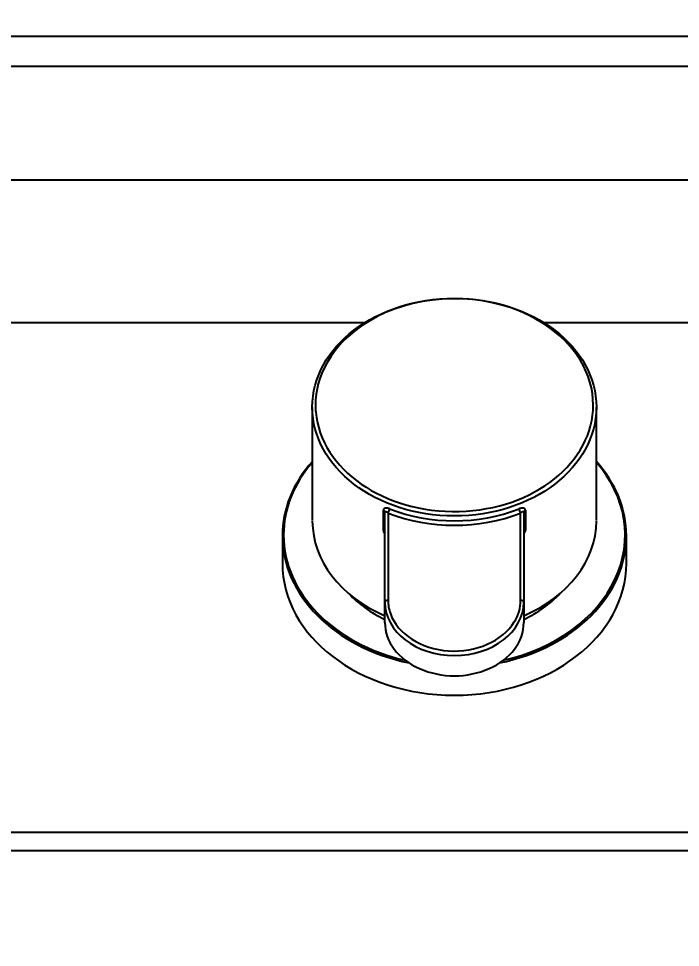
# Model space of a CAD drawing. Header units: millimetres. Extents: x 6110 to 6704, y -2661 to -1821.
# Drawn here: x 6290.94 to 6317.15, y -2394.21 to -2357.44 of the extents above; entities that cross this region are included whole.
import ezdxf

# ---------------------------------------------------------------- set-up
doc = ezdxf.new("R2010")
doc.units = ezdxf.units.MM
doc.header["$LTSCALE"] = 0.1
doc.linetypes.add('HIDDEN2', pattern=[4.7625, 3.175, -1.5875])
doc.layers.add('1', color=4, linetype='HIDDEN2', lineweight=13)
doc.layers.add('DIM', color=3, linetype='Continuous', lineweight=9)
doc.styles.get("Standard").update_dxf_attribs({"font": 'arial.ttf'})
doc.dimstyles.new('ISO-25', dxfattribs={"dimtxt": 2.5, "dimasz": 2.5, "dimexe": 1.25, "dimexo": 0.625, "dimtad": 1, "dimlfac": 5, "dimtxsty": 'Standard', "dimcen": 2.5, "dimadec": 0, "dimazin": 0, "dimtfac": 1, "dimtmove": 0, "dimatfit": 3, "dimfxl": 0, "dimarcsym": 0})

# ---------------------------------------------------------------- blocks, each defined once
blk = doc.blocks.new('*D85')
at = {"layer": 'Defpoints', "color": 0}
for p in [(6324.46, -2027.378), (6392.692, -2027.378), (6311.704, -2532.542)]:
    blk.add_point(p, dxfattribs=at)
at = {"layer": 'DIM', "color": 0, "lineweight": -2}
for p, q in [((6325.085, -2027.378), (6393.942, -2027.378)), ((6392.692, -2527.542), (6392.692, -2032.378)), ((6312.329, -2532.542), (6393.942, -2532.542))]:
    blk.add_line(p, q, dxfattribs=at)
at = {"layer": 'DIM', "color": 0}
for points in [[(6391.858, -2032.378), (6393.525, -2032.378), (6392.692, -2027.378)], [(6391.858, -2527.542), (6393.525, -2527.542), (6392.692, -2532.542)]]:
    blk.add_solid(points, dxfattribs=at)
at = {"layer": 'DIM', "color": 0, "insert": (6389.062, -2279.96), "char_height": 5, "attachment_point": 5, "rotation": 90}
blk.add_mtext('2020,7', dxfattribs=at)

msp = doc.modelspace()

# ---------------------------------------------------------------- hatches: boundary and pattern name
at = {"layer": 'DIM'}
h = msp.add_hatch(dxfattribs=at)
h.set_pattern_fill('ANSI31', color=2)
edge = h.paths.add_edge_path()
edge.add_line((6619.617, -2595.98), (6619.617, -1962.206))
edge.add_line((6634.617, -1966.11), (6619.617, -1966.11))
edge.add_line((6634.617, -2610.98), (6634.617, -1966.11))
edge.add_line((6634.617, -2610.98), (6184.457, -2610.98))
edge.add_line((6619.617, -2595.98), (6184.457, -2595.98))
edge.add_line((6184.457, -2610.98), (6184.457, -2595.98))

# ---------------------------------------------------------------- linework, layer by layer
at = {"layer": '1', "color": 7, "linetype": 'Continuous', "lineweight": -3}
for p, q in [((6244.713, -2358.138), (6321.552, -2358.138)), ((6321.552, -2359.329), (6244.713, -2359.329)), ((6247.194, -2363.824), (6319.071, -2363.824)), ((6304.64, -2369.482), (6288.039, -2369.482)), ((6319.071, -2369.482), (6311.755, -2369.482)), ((6302.573, -2372.82), (6302.573, -2377.315)), ((6313.823, -2377.315), (6313.823, -2372.82)), ((6305.386, -2377.708), (6305.386, -2376.905)), ((6305.448, -2380.546), (6305.448, -2376.988)), ((6305.573, -2377.012), (6305.573, -2380.466)), ((6310.823, -2380.466), (6310.823, -2377.012)), ((6310.948, -2376.988), (6310.948, -2380.546)), ((6311.011, -2376.905), (6311.011, -2377.708)), ((6301.386, -2377.914), (6301.386, -2379.007)), ((6305.448, -2377.79), (6305.448, -2377.792)), ((6315.011, -2379.007), (6315.011, -2377.914)), ((6305.448, -2381.35), (6305.448, -2380.546)), ((6310.948, -2380.546), (6310.948, -2381.35)), ((6244.163, -2389.649), (6322.102, -2389.649)), ((6322.102, -2390.387), (6244.163, -2390.387))]:
    msp.add_line(p, q, dxfattribs=at)
msp.add_ellipse((6308.198, -2372.82), major_axis=(5.625, 0), ratio=0.766044, dxfattribs=at)
for centre, major_axis, ratio, start_param, end_param in [((6308.198, -2372.739), (-5.5, 0), 0.766044, 3.573562, 5.878018), ((6308.198, -2372.739), (-5.5, 0), 0.766044, 5.878018, 6.283185), ((6308.198, -2372.739), (-5.5, 0), 0.766044, 3.14444, 3.573562), ((6308.198, -2372.739), (-5.5, 0), 0.766044, 0, 0.065777), ((6308.198, -2372.739), (-5.5, 0), 0.766044, 0.065777, 3.14444), ((6308.198, -2377.914), (6.812, 0), 0.766044, 2.542137, 3.141593), ((6308.198, -2377.914), (6.812, 0), 0.766044, 0, 0.599357), ((6308.198, -2377.882), (-6.762, 0), 0.766044, 5.694628, 6.283185), ((6308.198, -2377.882), (-6.762, 0), 0.766044, 1.861394, 3.730052), ((6305.323, -2376.988), (0.125, 0), 0.766044, 0, 1.047198), ((6305.573, -2376.931), (-0.046, -0.116), 0.293447, 0.929502, 2.500299), ((6308.198, -2373.093), (5.75, 0), 0.766044, 4.238307, 5.186471), ((6308.198, -2373.013), (-5.625, 0), 0.766044, 1.096714, 2.044878), ((6310.823, -2376.931), (0.046, -0.116), 0.293447, 3.782887, 5.353683), ((6311.073, -2376.988), (0.125, 0), 0.766044, 2.094395, 3.141593), ((6308.198, -2377.319), (-5.625, 0), 0.766044, 0.003803, 1.060006), ((6308.198, -2377.319), (-5.625, 0), 0.766044, 2.081587, 3.137789), ((6308.198, -2377.914), (6.812, 0), 0.766044, 3.141593, 4.446532), ((6308.198, -2377.882), (-6.762, 0), 0.766044, 0, 1.280297), ((6305.323, -2377.791), (0.125, 0), 0.766044, 0, 1.047198), ((6308.198, -2377.914), (6.812, 0), 0.766044, 4.978344, 6.283185), ((6311.073, -2377.791), (0.125, 0), 0.766044, 2.094395, 3.141593), ((6308.198, -2379.007), (6.812, 0), 0.766044, 3.141593, 6.283185), ((6308.198, -2377.882), (-5.162, 0), 0.766044, 0.627337, 1.008942), ((6305.573, -2380.546), (0.125, 0), 0.642788, 1.570796, 3.141593), ((6308.198, -2380.466), (-2.625, 0), 0.766044, 0, 0.265612), ((6308.198, -2380.466), (-2.625, 0), 0.766044, 2.69961, 3.141593), ((6310.823, -2380.546), (-0.125, 0), 0.642788, 3.141593, 4.712389), ((6308.198, -2377.882), (-5.162, 0), 0.766044, 2.132651, 2.514256), ((6308.198, -2380.546), (2.75, 0), 0.766044, 3.141593, 6.283185), ((6308.198, -2380.466), (-2.625, 0), 0.766044, 0.265612, 2.69961), ((6308.198, -2381.35), (-2.75, 0), 0.766044, 0, 3.141593)]:
    msp.add_ellipse(centre, major_axis=major_axis, ratio=ratio, start_param=start_param, end_param=end_param, dxfattribs=at)
for points, knots in [([(6305.63, -2376.846), (6305.615, -2376.84), (6305.6, -2376.835), (6305.577, -2376.829), (6305.57, -2376.827), (6305.559, -2376.825), (6305.555, -2376.824), (6305.548, -2376.823), (6305.544, -2376.822), (6305.526, -2376.819), (6305.512, -2376.818), (6305.492, -2376.818), (6305.486, -2376.818), (6305.477, -2376.819), (6305.474, -2376.82), (6305.468, -2376.82), (6305.465, -2376.821), (6305.45, -2376.824), (6305.44, -2376.827), (6305.428, -2376.833), (6305.426, -2376.834), (6305.421, -2376.837), (6305.415, -2376.841), (6305.406, -2376.849), (6305.4, -2376.857), (6305.396, -2376.863), (6305.395, -2376.865), (6305.393, -2376.87), (6305.392, -2376.872), (6305.388, -2376.883), (6305.386, -2376.894), (6305.386, -2376.905)], [0, 0, 0, 0, 0.125, 0.125, 0.1875, 0.1875, 0.21875, 0.21875, 0.25, 0.25, 0.375, 0.375, 0.4375, 0.4375, 0.46875, 0.46875, 0.5, 0.5, 0.625, 0.625, 0.65625, 0.65625, 0.6875, 0.75, 0.8125, 0.8125, 0.84375, 0.84375, 0.875, 0.875, 1, 1, 1, 1]), ([(6311.011, -2376.905), (6311.011, -2376.902), (6311.011, -2376.899), (6311.01, -2376.894), (6311.01, -2376.891), (6311.009, -2376.884), (6311.007, -2376.879), (6311.002, -2376.865), (6310.997, -2376.857), (6310.989, -2376.848), (6310.987, -2376.846), (6310.983, -2376.843), (6310.977, -2376.838), (6310.971, -2376.834), (6310.957, -2376.827), (6310.946, -2376.824), (6310.923, -2376.819), (6310.911, -2376.818), (6310.885, -2376.818), (6310.871, -2376.819), (6310.842, -2376.824), (6310.827, -2376.827), (6310.797, -2376.835), (6310.782, -2376.84), (6310.766, -2376.846)], [0, 0, 0, 0, 0.03125, 0.03125, 0.0625, 0.0625, 0.125, 0.125, 0.25, 0.25, 0.28125, 0.28125, 0.3125, 0.375, 0.375, 0.5, 0.5, 0.625, 0.625, 0.75, 0.75, 0.875, 0.875, 1, 1, 1, 1]), ([(6305.573, -2377.012), (6305.566, -2377.006), (6305.559, -2377.001), (6305.545, -2376.991), (6305.538, -2376.987), (6305.525, -2376.979), (6305.518, -2376.975), (6305.508, -2376.971), (6305.505, -2376.969), (6305.499, -2376.967), (6305.496, -2376.966), (6305.487, -2376.963), (6305.481, -2376.962), (6305.475, -2376.962), (6305.473, -2376.961), (6305.471, -2376.962), (6305.47, -2376.962), (6305.466, -2376.962), (6305.464, -2376.963), (6305.46, -2376.964), (6305.458, -2376.965), (6305.455, -2376.968), (6305.453, -2376.97), (6305.45, -2376.976), (6305.448, -2376.981), (6305.448, -2376.988)], [0, 0, 0, 0, 0.125, 0.125, 0.25, 0.25, 0.375, 0.375, 0.4375, 0.4375, 0.5, 0.5, 0.625, 0.625, 0.65625, 0.65625, 0.6875, 0.6875, 0.75, 0.75, 0.8125, 0.8125, 0.875, 0.875, 1, 1, 1, 1]), ([(6310.948, -2376.988), (6310.948, -2376.985), (6310.948, -2376.981), (6310.947, -2376.976), (6310.946, -2376.974), (6310.943, -2376.97), (6310.942, -2376.968), (6310.939, -2376.966), (6310.938, -2376.965), (6310.937, -2376.964), (6310.936, -2376.964), (6310.93, -2376.962), (6310.926, -2376.961), (6310.918, -2376.962), (6310.915, -2376.962), (6310.911, -2376.963), (6310.909, -2376.963), (6310.907, -2376.964), (6310.905, -2376.965), (6310.898, -2376.967), (6310.891, -2376.969), (6310.882, -2376.974), (6310.878, -2376.975), (6310.872, -2376.979), (6310.868, -2376.981), (6310.858, -2376.987), (6310.851, -2376.991), (6310.837, -2377.001), (6310.83, -2377.006), (6310.823, -2377.012)], [0, 0, 0, 0, 0.0625, 0.0625, 0.125, 0.125, 0.1875, 0.1875, 0.21875, 0.21875, 0.25, 0.25, 0.375, 0.375, 0.4375, 0.4375, 0.46875, 0.46875, 0.5, 0.5, 0.625, 0.625, 0.6875, 0.6875, 0.75, 0.75, 0.875, 0.875, 1, 1, 1, 1]), ([(6305.386, -2377.708), (6305.386, -2377.711), (6305.386, -2377.714), (6305.386, -2377.72), (6305.387, -2377.723), (6305.388, -2377.732), (6305.389, -2377.738), (6305.395, -2377.756), (6305.4, -2377.769), (6305.408, -2377.785), (6305.41, -2377.788), (6305.413, -2377.795), (6305.419, -2377.805), (6305.426, -2377.814), (6305.435, -2377.827), (6305.441, -2377.834), (6305.446, -2377.84)], [0, 0, 0, 0, 0.07092, 0.07092, 0.141839, 0.141839, 0.283678, 0.283678, 0.567356, 0.567356, 0.638276, 0.638276, 0.709196, 0.851035, 0.851035, 1, 1, 1, 1]), ([(6310.95, -2377.841), (6310.956, -2377.834), (6310.961, -2377.827), (6310.969, -2377.817), (6310.971, -2377.814), (6310.975, -2377.808), (6310.981, -2377.798), (6310.991, -2377.782), (6310.997, -2377.769), (6311, -2377.759), (6311.002, -2377.756), (6311.004, -2377.75), (6311.005, -2377.747), (6311.009, -2377.731), (6311.011, -2377.72), (6311.011, -2377.708)], [0, 0, 0, 0, 0.152183, 0.152183, 0.222835, 0.222835, 0.293486, 0.434789, 0.576092, 0.576092, 0.646743, 0.646743, 0.717394, 0.717394, 1, 1, 1, 1])]:
    msp.add_open_spline(points, degree=3, knots=knots, dxfattribs=at)

# ---------------------------------------------------------------- dimensions: what is measured, and where the dimension line sits
at = {"layer": 'DIM'}
dim = msp.add_linear_dim(base=(6392.692, -2027.378), p1=(6311.704, -2532.542), p2=(6324.46, -2027.378), angle=90, dimstyle='ISO-25', override={"dimtxt": 5, "dimasz": 5, "dimdec": 1, "dimlfac": 4, "dimadec": 1, "dimtdec": 1, "dimfxl": 1.25, "dimtfill": 1}, dxfattribs=at)
dim.commit()
dim.dimension.update_dxf_attribs({"geometry": '*D85', "text_midpoint": (6389.062, -2279.96)})

doc.saveas('drawing.dxf')
